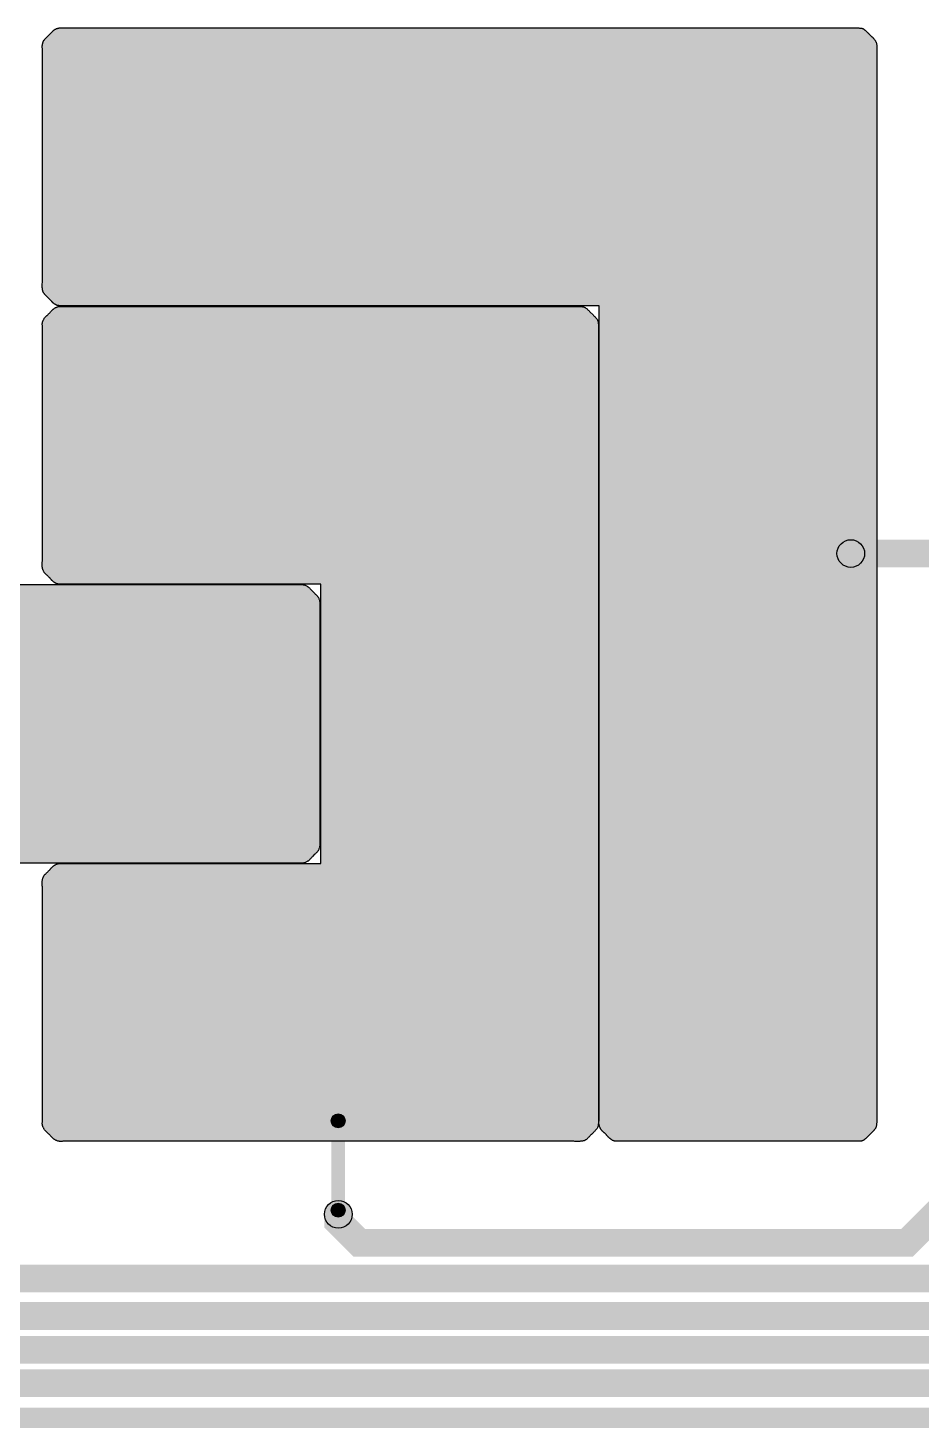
# Model space of a CAD drawing. Extents: x -57500 to 57500, y -57500 to 57500.
# Drawn here: x 10942 to 17394, y 3015 to 13063 of the extents above; entities that cross this region are included whole.
import ezdxf

# ---------------------------------------------------------------- set-up
doc = ezdxf.new("R2010")
doc.units = 0
doc.header["$MEASUREMENT"] = 0
doc.layers.get('0').update_dxf_attribs({"color": 160, "true_color": 0x003fff})
doc.layers.add('Metal1', color=160, linetype='Continuous', true_color=0x003fff)

msp = doc.modelspace()

# ---------------------------------------------------------------- hatches: boundary and pattern name
for points in [[(15067.522, 11057.501), (11199.043, 11057.501), (11194.313, 11057.503), (11189.829, 11057.512), (11185.59, 11057.533), (11181.595, 11057.574), (11177.844, 11057.638), (11174.335, 11057.732), (11171.067, 11057.862), (11168.039, 11058.033), (11165.233, 11058.258), (11162.601, 11058.557), (11160.093, 11058.954), (11157.659, 11059.471), (11155.249, 11060.131), (11152.812, 11060.956), (11150.297, 11061.971), (11147.657, 11063.196), (11144.88, 11064.63), (11142.015, 11066.239), (11139.115, 11067.985), (11136.231, 11069.829), (11133.416, 11071.735), (11130.722, 11073.663), (11128.202, 11075.578), (11125.907, 11077.44), (11123.841, 11079.243), (11121.951, 11081.013), (11120.181, 11082.777), (11118.474, 11084.566), (11116.774, 11086.406), (11115.025, 11088.328), (11113.17, 11090.359), (11111.155, 11092.528), (11108.973, 11094.828), (11106.667, 11097.22), (11104.284, 11099.662), (11101.871, 11102.114), (11099.472, 11104.534), (11097.136, 11106.88), (11094.906, 11109.112), (11080.038, 11123.98), (11077.937, 11126.082), (11075.692, 11128.334), (11073.352, 11130.702), (11070.966, 11133.147), (11068.585, 11135.631), (11066.258, 11138.118), (11064.034, 11140.569), (11061.964, 11142.946), (11060.095, 11145.218), (11058.431, 11147.398), (11056.952, 11149.535), (11055.637, 11151.679), (11054.464, 11153.877), (11053.413, 11156.179), (11052.461, 11158.633), (11051.589, 11161.288), (11050.775, 11164.185), (11050.017, 11167.299), (11049.322, 11170.568), (11048.697, 11173.927), (11048.148, 11177.314), (11047.682, 11180.666), (11047.305, 11183.918), (11047.024, 11187.007), (11046.845, 11189.898), (11046.757, 11192.767), (11046.744, 11195.894), (11046.79, 11199.557), (11046.878, 11204.037), (11046.992, 11209.611), (11047.115, 11216.56), (11047.232, 11225.163), (11047.326, 11235.693), (11047.398, 11248.385), (11047.45, 11263.456), (11047.484, 11281.125), (11047.506, 11301.612), (11047.517, 11325.134), (11047.521, 11351.91), (11047.522, 11382.158), (11047.522, 12828.516), (11047.521, 12844.135), (11047.517, 12858.129), (11047.505, 12870.592), (11047.483, 12881.618), (11047.448, 12891.3), (11047.396, 12899.734), (11047.324, 12907.013), (11047.228, 12913.231), (11047.113, 12918.499), (11047.001, 12922.965), (11046.914, 12926.781), (11046.877, 12930.101), (11046.912, 12933.077), (11047.044, 12935.862), (11047.295, 12938.609), (11047.689, 12941.469), (11048.237, 12944.525), (11048.926, 12947.728), (11049.738, 12951.012), (11050.658, 12954.314), (11051.67, 12957.569), (11052.758, 12960.712), (11053.905, 12963.68), (11055.095, 12966.408), (11056.326, 12968.876), (11057.614, 12971.133), (11058.979, 12973.234), (11060.438, 12975.235), (11062.012, 12977.19), (11063.72, 12979.155), (11065.58, 12981.185), (11067.61, 12983.334), (11069.804, 12985.618), (11072.119, 12988), (11074.51, 12990.437), (11076.931, 12992.888), (11079.338, 12995.312), (11081.686, 12997.667), (11083.929, 12999.912), (11086.023, 13002.007), (11100.897, 13016.881), (11103.132, 13019.118), (11105.474, 13021.468), (11107.877, 13023.888), (11110.296, 13026.338), (11112.685, 13028.775), (11114.999, 13031.157), (11117.192, 13033.444), (11119.223, 13035.596), (11121.102, 13037.605), (11122.887, 13039.495), (11124.637, 13041.287), (11126.413, 13043.006), (11128.271, 13044.674), (11130.273, 13046.314), (11132.477, 13047.949), (11134.937, 13049.6), (11137.643, 13051.258), (11140.535, 13052.894), (11143.554, 13054.476), (11146.641, 13055.974), (11149.734, 13057.357), (11152.774, 13058.595), (11155.702, 13059.656), (11158.464, 13060.513), (11161.071, 13061.172), (11163.577, 13061.658), (11166.038, 13062), (11168.506, 13062.224), (11171.036, 13062.355), (11173.683, 13062.423), (11176.501, 13062.452), (11179.54, 13062.468), (11182.819, 13062.48), (11186.338, 13062.488), (11190.1, 13062.494), (11194.105, 13062.498), (11198.354, 13062.5), (11202.848, 13062.501), (16813.354, 13062.501), (16825.83, 13062.502), (16836.995, 13062.507), (16846.975, 13062.518), (16855.894, 13062.538), (16863.876, 13062.569), (16871.046, 13062.614), (16877.529, 13062.675), (16883.449, 13062.756), (16888.917, 13062.852), (16894.025, 13062.956), (16898.869, 13063.057), (16903.541, 13063.147), (16908.136, 13063.217), (16912.746, 13063.257), (16917.465, 13063.257), (16922.383, 13063.21), (16927.497, 13063.109), (16932.716, 13062.952), (16937.946, 13062.738), (16943.094, 13062.463), (16948.067, 13062.125), (16952.769, 13061.723), (16957.109, 13061.254), (16960.997, 13060.715), (16964.436, 13060.095), (16967.501, 13059.372), (16970.271, 13058.527), (16972.822, 13057.54), (16975.232, 13056.389), (16977.58, 13055.054), (16979.943, 13053.516), (16982.392, 13051.757), (16984.936, 13049.798), (16987.534, 13047.686), (16990.146, 13045.47), (16992.731, 13043.197), (16995.251, 13040.917), (16997.663, 13038.677), (16999.929, 13036.525), (17002.012, 13034.504), (17003.93, 13032.606), (17005.731, 13030.79), (17007.461, 13029.017), (17009.171, 13027.247), (17010.907, 13025.439), (17012.719, 13023.554), (17014.653, 13021.55), (17016.751, 13019.395), (17019, 13017.108), (17021.356, 13014.732), (17023.776, 13012.314), (17026.218, 13009.898), (17028.639, 13007.531), (17030.995, 13005.257), (17033.245, 13003.121), (17035.352, 13001.159), (17037.33, 12999.346), (17039.212, 12997.627), (17041.034, 12995.948), (17042.828, 12994.256), (17044.63, 12992.499), (17046.473, 12990.62), (17048.392, 12988.569), (17050.413, 12986.299), (17052.516, 12983.823), (17054.666, 12981.172), (17056.828, 12978.377), (17058.965, 12975.468), (17061.041, 12972.477), (17063.022, 12969.435), (17064.871, 12966.372), (17066.556, 12963.303), (17068.06, 12960.159), (17069.368, 12956.848), (17070.468, 12953.275), (17071.347, 12949.348), (17071.991, 12944.974), (17072.387, 12940.059), (17072.522, 12934.511), (17072.522, 5371.988), (17072.523, 5355.618), (17072.525, 5340.275), (17072.531, 5325.927), (17072.542, 5312.541), (17072.56, 5300.083), (17072.585, 5288.519), (17072.62, 5277.816), (17072.666, 5267.942), (17072.723, 5258.863), (17072.795, 5250.544), (17072.882, 5242.952), (17072.981, 5236.023), (17073.088, 5229.675), (17073.197, 5223.823), (17073.302, 5218.385), (17073.399, 5213.277), (17073.483, 5208.415), (17073.548, 5203.718), (17073.588, 5199.1), (17073.599, 5194.479), (17073.576, 5189.771), (17073.513, 5184.91), (17073.406, 5179.915), (17073.25, 5174.841), (17073.041, 5169.737), (17072.776, 5164.657), (17072.45, 5159.653), (17072.058, 5154.776), (17071.596, 5150.078), (17071.061, 5145.612), (17070.447, 5141.429), (17069.751, 5137.582), (17068.969, 5134.098), (17068.094, 5130.941), (17067.122, 5128.068), (17066.047, 5125.434), (17064.864, 5122.995), (17063.569, 5120.707), (17062.155, 5118.525), (17060.617, 5116.406), (17058.95, 5114.305), (17057.15, 5112.178), (17055.21, 5109.981), (17053.139, 5107.7), (17050.962, 5105.353), (17048.704, 5102.961), (17046.389, 5100.545), (17044.042, 5098.125), (17041.69, 5095.721), (17039.356, 5093.356), (17037.066, 5091.048), (17034.845, 5088.82), (17032.717, 5086.691), (17012.749, 5066.723), (17010.657, 5064.632), (17008.458, 5062.439), (17006.173, 5060.17), (17003.822, 5057.85), (17001.424, 5055.505), (16999.001, 5053.161), (16996.572, 5050.842), (16994.158, 5048.575), (16991.779, 5046.385), (16989.456, 5044.297), (16987.208, 5042.337), (16985.041, 5040.521), (16982.931, 5038.847), (16980.853, 5037.31), (16978.779, 5035.906), (16976.682, 5034.631), (16974.536, 5033.481), (16972.315, 5032.451), (16969.99, 5031.536), (16967.537, 5030.733), (16964.928, 5030.037), (16962.137, 5029.443), (16959.17, 5028.946), (16956.06, 5028.536), (16952.841, 5028.205), (16949.55, 5027.944), (16946.221, 5027.745), (16942.889, 5027.598), (16939.588, 5027.496), (16936.354, 5027.429), (16933.221, 5027.389), (16930.225, 5027.367), (16927.393, 5027.354), (16924.701, 5027.349), (16922.099, 5027.35), (16919.536, 5027.355), (16916.963, 5027.365), (16914.329, 5027.378), (16911.585, 5027.392), (16908.681, 5027.409), (16905.566, 5027.425), (16902.191, 5027.441), (16898.506, 5027.455), (16894.467, 5027.467), (16890.052, 5027.476), (16885.245, 5027.484), (16880.03, 5027.49), (16874.39, 5027.494), (16868.308, 5027.497), (16861.767, 5027.499), (16854.75, 5027.5), (16847.242, 5027.501), (15230.48, 5027.501), (15225.407, 5027.502), (15220.735, 5027.502), (15216.429, 5027.503), (15212.455, 5027.504), (15208.779, 5027.505), (15205.366, 5027.506), (15202.182, 5027.508), (15199.192, 5027.511), (15196.365, 5027.519), (15193.674, 5027.549), (15191.093, 5027.621), (15188.597, 5027.75), (15186.158, 5027.957), (15183.753, 5028.258), (15181.353, 5028.672), (15178.935, 5029.217), (15176.471, 5029.911), (15173.936, 5030.773), (15171.305, 5031.818), (15168.579, 5033.046), (15165.784, 5034.435), (15162.947, 5035.961), (15160.098, 5037.603), (15157.264, 5039.337), (15154.472, 5041.141), (15151.751, 5042.992), (15149.128, 5044.867), (15146.631, 5046.744), (15144.289, 5048.6), (15142.125, 5050.415), (15140.126, 5052.191), (15138.261, 5053.944), (15136.501, 5055.687), (15134.814, 5057.436), (15133.17, 5059.205), (15131.537, 5061.009), (15129.885, 5062.863), (15128.184, 5064.78), (15126.402, 5066.775), (15124.508, 5068.864), (15122.482, 5071.054), (15120.338, 5073.328), (15118.1, 5075.663), (15115.79, 5078.036), (15113.431, 5080.425), (15111.046, 5082.805), (15108.659, 5085.155), (15106.291, 5087.452), (15103.967, 5089.672), (15101.709, 5091.793), (15099.54, 5093.792), (15097.471, 5095.666), (15095.496, 5097.445), (15093.606, 5099.162), (15091.79, 5100.85), (15090.04, 5102.542), (15088.347, 5104.272), (15086.701, 5106.073), (15085.094, 5107.978), (15083.516, 5110.02), (15081.958, 5112.232), (15080.412, 5114.646), (15078.881, 5117.258), (15077.38, 5120.034), (15075.923, 5122.941), (15074.525, 5125.945), (15073.201, 5129.011), (15071.964, 5132.106), (15070.83, 5135.196), (15069.813, 5138.247), (15068.927, 5141.224), (15068.188, 5144.094), (15067.606, 5146.829), (15067.172, 5149.443), (15066.87, 5151.964), (15066.682, 5154.423), (15066.591, 5156.85), (15066.579, 5159.273), (15066.629, 5161.722), (15066.724, 5164.228), (15066.847, 5166.82), (15066.981, 5169.527), (15067.107, 5172.38), (15067.214, 5175.401), (15067.3, 5178.595), (15067.369, 5181.962), (15067.422, 5185.502), (15067.461, 5189.217), (15067.488, 5193.107), (15067.506, 5197.173), (15067.516, 5201.416), (15067.521, 5205.835), (15067.522, 5210.432)], [(15062.484, 10924.507), (15062.484, 5155.487), (15062.26, 5148.7), (15061.611, 5142.691), (15060.572, 5137.358), (15059.177, 5132.6), (15057.458, 5128.313), (15055.452, 5124.398), (15053.192, 5120.753), (15050.711, 5117.275), (15048.045, 5113.863), (15045.23, 5110.468), (15042.309, 5107.105), (15039.322, 5103.798), (15036.312, 5100.568), (15033.32, 5097.44), (15030.389, 5094.434), (15027.56, 5091.575), (15024.875, 5088.883), (15022.37, 5086.378), (15020.028, 5084.037), (15017.804, 5081.812), (15015.651, 5079.66), (15013.525, 5077.534), (15011.38, 5075.388), (15009.169, 5073.178), (15004.371, 5068.38), (15001.711, 5065.722), (14998.9, 5062.92), (14995.976, 5060.024), (14992.981, 5057.081), (14989.955, 5054.138), (14986.938, 5051.246), (14983.971, 5048.451), (14981.094, 5045.801), (14978.345, 5043.345), (14975.72, 5041.103), (14973.166, 5039.067), (14970.63, 5037.228), (14968.058, 5035.577), (14965.395, 5034.106), (14962.587, 5032.805), (14959.581, 5031.666), (14956.323, 5030.68), (14952.771, 5029.837), (14948.962, 5029.128), (14944.966, 5028.541), (14940.851, 5028.064), (14936.686, 5027.688), (14932.54, 5027.4), (14928.48, 5027.19), (14924.577, 5027.046), (14920.899, 5026.958), (14917.445, 5026.916), (14914.074, 5026.911), (14910.624, 5026.938), (14906.933, 5026.988), (14902.841, 5027.055), (14898.185, 5027.132), (14892.805, 5027.211), (14886.539, 5027.285), (14879.227, 5027.348), (14870.746, 5027.397), (14860.998, 5027.434), (14849.885, 5027.461), (14837.311, 5027.478), (14823.18, 5027.489), (14807.393, 5027.495), (14789.856, 5027.497), (11224.556, 5027.497), (11218.94, 5027.494), (11213.6, 5027.484), (11208.533, 5027.466), (11203.738, 5027.435), (11199.214, 5027.389), (11194.959, 5027.324), (11190.972, 5027.237), (11187.25, 5027.126), (11183.774, 5026.999), (11180.492, 5026.891), (11177.349, 5026.835), (11174.289, 5026.868), (11171.258, 5027.024), (11168.2, 5027.338), (11165.06, 5027.846), (11161.783, 5028.582), (11158.319, 5029.579), (11154.686, 5030.829), (11150.945, 5032.299), (11147.159, 5033.955), (11143.39, 5035.762), (11139.702, 5037.687), (11136.156, 5039.695), (11132.816, 5041.754), (11129.745, 5043.828), (11126.982, 5045.893), (11124.484, 5047.962), (11122.186, 5050.055), (11120.026, 5052.194), (11117.94, 5054.399), (11115.863, 5056.692), (11113.733, 5059.092), (11111.485, 5061.622), (11109.057, 5064.301), (11106.431, 5067.123), (11103.647, 5070.046), (11100.749, 5073.025), (11097.782, 5076.016), (11094.79, 5078.974), (11091.817, 5081.855), (11088.909, 5084.614), (11086.109, 5087.207), (11083.458, 5089.597), (11080.951, 5091.814), (11078.567, 5093.919), (11076.281, 5095.976), (11074.069, 5098.047), (11071.908, 5100.193), (11069.775, 5102.479), (11067.645, 5104.967), (11065.495, 5107.718), (11063.317, 5110.766), (11061.141, 5114.065), (11059.006, 5117.556), (11056.949, 5121.178), (11055.011, 5124.872), (11053.227, 5128.578), (11051.638, 5132.236), (11050.28, 5135.787), (11049.191, 5139.174), (11048.372, 5142.393), (11047.789, 5145.495), (11047.406, 5148.533), (11047.187, 5151.561), (11047.097, 5154.632), (11047.101, 5157.799), (11047.161, 5161.116), (11047.244, 5164.635), (11047.317, 5168.411), (11047.374, 5172.508), (11047.416, 5176.992), (11047.445, 5181.929), (11047.465, 5187.386), (11047.476, 5193.429), (11047.482, 5200.123), (11047.484, 5207.536), (11047.484, 6815.544), (11047.481, 6825.575), (11047.472, 6834.82), (11047.451, 6843.31), (11047.414, 6851.079), (11047.355, 6858.16), (11047.271, 6864.585), (11047.156, 6870.389), (11047.006, 6875.603), (11046.818, 6880.267), (11046.613, 6884.458), (11046.418, 6888.268), (11046.262, 6891.79), (11046.172, 6895.119), (11046.177, 6898.345), (11046.304, 6901.564), (11046.582, 6904.866), (11047.038, 6908.346), (11047.689, 6912.051), (11048.522, 6915.926), (11049.521, 6919.901), (11050.669, 6923.908), (11051.951, 6927.877), (11053.35, 6931.74), (11054.851, 6935.426), (11056.436, 6938.868), (11058.09, 6942), (11059.814, 6944.825), (11061.619, 6947.404), (11063.519, 6949.802), (11065.526, 6952.08), (11067.653, 6954.303), (11069.913, 6956.532), (11072.318, 6958.832), (11074.881, 6961.264), (11077.607, 6963.879), (11080.462, 6966.654), (11083.402, 6969.544), (11086.382, 6972.508), (11089.356, 6975.5), (11092.279, 6978.479), (11095.106, 6981.399), (11097.792, 6984.219), (11100.292, 6986.893), (11102.593, 6989.404), (11104.733, 6991.772), (11106.756, 6994.022), (11108.703, 6996.178), (11110.62, 6998.265), (11112.548, 7000.309), (11114.532, 7002.333), (11116.613, 7004.362), (11118.833, 7006.419), (11121.179, 7008.495), (11123.612, 7010.565), (11126.089, 7012.601), (11128.569, 7014.577), (11131.011, 7016.466), (11133.372, 7018.241), (11135.612, 7019.875), (11137.688, 7021.342), (11139.575, 7022.623), (11141.3, 7023.735), (11142.905, 7024.699), (11144.428, 7025.537), (11145.911, 7026.272), (11147.392, 7026.926), (11148.913, 7027.521), (11150.514, 7028.08), (11152.233, 7028.624), (11154.081, 7029.162), (11156.026, 7029.688), (11158.038, 7030.193), (11160.084, 7030.67), (11162.133, 7031.11), (11164.154, 7031.506), (11166.113, 7031.851), (11167.98, 7032.135), (11169.732, 7032.352), (11171.415, 7032.507), (11173.109, 7032.608), (11174.892, 7032.664), (11176.846, 7032.684), (11179.048, 7032.677), (11181.579, 7032.653), (11184.518, 7032.619), (11187.945, 7032.585), (11191.932, 7032.558), (11196.53, 7032.536), (11201.787, 7032.521), (11207.753, 7032.51), (11214.476, 7032.503), (11222.004, 7032.499), (11230.387, 7032.498), (11239.672, 7032.497), (13057.484, 7032.497), (13057.484, 9047.497), (11230.387, 9047.497), (11222.004, 9047.495), (11214.476, 9047.491), (11207.753, 9047.484), (11201.787, 9047.474), (11196.53, 9047.458), (11191.932, 9047.437), (11187.945, 9047.409), (11184.518, 9047.376), (11181.579, 9047.342), (11179.048, 9047.317), (11176.846, 9047.31), (11174.892, 9047.331), (11173.109, 9047.387), (11171.415, 9047.488), (11169.732, 9047.642), (11167.98, 9047.86), (11166.113, 9048.144), (11164.154, 9048.488), (11162.133, 9048.884), (11160.084, 9049.325), (11158.038, 9049.802), (11156.026, 9050.307), (11154.081, 9050.833), (11152.233, 9051.371), (11150.514, 9051.915), (11148.913, 9052.473), (11147.392, 9053.068), (11145.911, 9053.722), (11144.428, 9054.457), (11142.905, 9055.296), (11141.3, 9056.26), (11139.575, 9057.371), (11137.688, 9058.653), (11135.612, 9060.119), (11133.372, 9061.754), (11131.011, 9063.529), (11128.569, 9065.417), (11126.089, 9067.393), (11123.612, 9069.43), (11121.179, 9071.499), (11118.833, 9073.576), (11116.613, 9075.633), (11114.532, 9077.662), (11112.548, 9079.686), (11110.62, 9081.729), (11108.703, 9083.817), (11106.756, 9085.973), (11104.733, 9088.223), (11102.593, 9090.59), (11100.292, 9093.101), (11097.792, 9095.776), (11095.106, 9098.595), (11092.279, 9101.516), (11089.356, 9104.494), (11086.382, 9107.487), (11083.402, 9110.45), (11080.462, 9113.341), (11077.607, 9116.115), (11074.881, 9118.73), (11072.318, 9121.163), (11069.913, 9123.463), (11067.653, 9125.692), (11065.526, 9127.914), (11063.519, 9130.193), (11061.619, 9132.59), (11059.814, 9135.17), (11058.09, 9137.995), (11056.436, 9141.127), (11054.851, 9144.568), (11053.35, 9148.255), (11051.951, 9152.117), (11050.669, 9156.087), (11049.521, 9160.093), (11048.522, 9164.069), (11047.689, 9167.943), (11047.038, 9171.648), (11046.582, 9175.128), (11046.304, 9178.431), (11046.177, 9181.649), (11046.172, 9184.876), (11046.262, 9188.204), (11046.418, 9191.727), (11046.613, 9195.537), (11046.818, 9199.727), (11047.006, 9204.391), (11047.156, 9209.606), (11047.271, 9215.409), (11047.355, 9221.835), (11047.414, 9228.916), (11047.451, 9236.685), (11047.472, 9245.175), (11047.481, 9254.419), (11047.484, 9264.451), (11047.484, 10872.458), (11047.482, 10879.871), (11047.476, 10886.566), (11047.465, 10892.608), (11047.445, 10898.065), (11047.416, 10903.002), (11047.374, 10907.486), (11047.317, 10911.583), (11047.244, 10915.36), (11047.161, 10918.879), (11047.101, 10922.195), (11047.097, 10925.362), (11047.187, 10928.433), (11047.406, 10931.461), (11047.789, 10934.5), (11048.372, 10937.602), (11049.191, 10940.821), (11050.28, 10944.207), (11051.638, 10947.759), (11053.227, 10951.417), (11055.011, 10955.123), (11056.949, 10958.817), (11059.006, 10962.439), (11061.141, 10965.929), (11063.317, 10969.228), (11065.495, 10972.277), (11067.645, 10975.028), (11069.775, 10977.515), (11071.908, 10979.801), (11074.069, 10981.948), (11076.281, 10984.019), (11078.567, 10986.075), (11080.951, 10988.181), (11083.458, 10990.397), (11086.109, 10992.788), (11088.909, 10995.381), (11091.817, 10998.14), (11094.79, 11001.021), (11097.782, 11003.979), (11100.749, 11006.97), (11103.647, 11009.949), (11106.431, 11012.871), (11109.057, 11015.693), (11111.485, 11018.372), (11113.733, 11020.902), (11115.863, 11023.303), (11117.94, 11025.595), (11120.026, 11027.801), (11122.186, 11029.94), (11124.484, 11032.033), (11126.982, 11034.102), (11129.745, 11036.167), (11132.816, 11038.241), (11136.156, 11040.299), (11139.702, 11042.308), (11143.39, 11044.233), (11147.159, 11046.04), (11150.945, 11047.696), (11154.686, 11049.165), (11158.319, 11050.416), (11161.783, 11051.412), (11165.06, 11052.149), (11168.2, 11052.656), (11171.258, 11052.971), (11174.289, 11053.127), (11177.349, 11053.159), (11180.492, 11053.104), (11183.774, 11052.995), (11187.25, 11052.869), (11190.972, 11052.757), (11194.959, 11052.671), (11199.214, 11052.606), (11203.738, 11052.56), (11208.533, 11052.529), (11213.6, 11052.51), (11218.94, 11052.501), (11224.556, 11052.498), (11230.449, 11052.497), (14770.47, 11052.497), (14789.856, 11052.498), (14807.393, 11052.5), (14823.18, 11052.505), (14837.311, 11052.516), (14849.885, 11052.534), (14860.998, 11052.561), (14870.746, 11052.597), (14879.227, 11052.646), (14886.539, 11052.709), (14892.805, 11052.783), (14898.185, 11052.862), (14902.841, 11052.939), (14906.933, 11053.006), (14910.624, 11053.057), (14914.074, 11053.083), (14917.445, 11053.079), (14920.899, 11053.036), (14924.577, 11052.948), (14928.48, 11052.805), (14932.54, 11052.595), (14936.686, 11052.307), (14940.851, 11051.93), (14944.966, 11051.454), (14948.962, 11050.866), (14952.771, 11050.157), (14956.323, 11049.315), (14959.581, 11048.328), (14962.587, 11047.189), (14965.395, 11045.889), (14968.058, 11044.418), (14970.63, 11042.767), (14973.166, 11040.928), (14975.72, 11038.892), (14978.345, 11036.649), (14981.094, 11034.193), (14983.971, 11031.544), (14986.938, 11028.749), (14989.955, 11025.856), (14992.981, 11022.914), (14995.976, 11019.971), (14998.9, 11017.074), (15001.711, 11014.273), (15004.371, 11011.615), (15024.875, 10991.111), (15027.56, 10988.42), (15030.389, 10985.56), (15033.32, 10982.555), (15036.312, 10979.426), (15039.322, 10976.197), (15042.309, 10972.889), (15045.23, 10969.527), (15048.045, 10966.131), (15050.711, 10962.72), (15053.192, 10959.242), (15055.452, 10955.596), (15057.458, 10951.681), (15059.177, 10947.395), (15060.572, 10942.636), (15061.611, 10937.303), (15062.26, 10931.294)], [(9101.516, 7072.451), (9106.705, 7067.223), (9111.121, 7062.764), (9115.006, 7058.944), (9118.603, 7055.634), (9122.155, 7052.705), (9125.901, 7050.026), (9129.968, 7047.521), (9134.251, 7045.221), (9138.617, 7043.164), (9142.936, 7041.394), (9147.076, 7039.949), (9150.913, 7038.871), (9154.491, 7038.144), (9158.027, 7037.703), (9161.744, 7037.478), (9165.868, 7037.402), (9170.621, 7037.406), (9176.22, 7037.425), (9182.791, 7037.438), (9190.42, 7037.445), (9199.189, 7037.449), (9209.181, 7037.451), (12898.521, 7037.451), (12904.515, 7037.453), (12910.05, 7037.459), (12915.131, 7037.469), (12919.758, 7037.487), (12923.935, 7037.513), (12927.704, 7037.568), (12931.193, 7037.716), (12934.545, 7038.023), (12937.899, 7038.559), (12941.395, 7039.39), (12945.17, 7040.583), (12949.229, 7042.138), (12953.423, 7043.981), (12957.599, 7046.033), (12961.602, 7048.216), (12965.275, 7050.452), (12968.483, 7052.669), (12971.267, 7054.879), (12973.779, 7057.14), (12976.171, 7059.513), (12978.596, 7062.057), (12981.206, 7064.83), (12984.117, 7067.871), (12987.264, 7071.104), (12990.53, 7074.421), (12993.797, 7077.713), (12996.949, 7080.874), (12999.869, 7083.795), (13002.504, 7086.429), (13015.065, 7098.99), (13018.145, 7102.073), (13021.388, 7105.325), (13024.68, 7108.639), (13027.907, 7111.904), (13030.953, 7115.011), (13033.714, 7117.864), (13036.179, 7120.516), (13038.399, 7123.11), (13040.424, 7125.792), (13042.306, 7128.709), (13044.094, 7132.007), (13045.826, 7135.788), (13047.473, 7139.953), (13048.985, 7144.335), (13050.311, 7148.769), (13051.402, 7153.089), (13052.207, 7157.13), (13052.706, 7160.962), (13052.954, 7165.218), (13053.013, 7170.611), (13052.948, 7177.858), (13052.824, 7187.673), (13052.703, 7200.768), (13052.619, 7217.795), (13052.565, 7239.322), (13052.536, 7265.915), (13052.524, 7298.14), (13052.521, 7336.563), (13052.521, 8868.688), (13052.522, 8877.486), (13052.527, 8885.04), (13052.544, 8891.514), (13052.577, 8897.07), (13052.633, 8901.871), (13052.717, 8906.081), (13052.816, 8909.859), (13052.872, 8913.356), (13052.818, 8916.719), (13052.587, 8920.1), (13052.112, 8923.645), (13051.328, 8927.501), (13050.22, 8931.686), (13048.841, 8936.048), (13047.249, 8940.421), (13045.501, 8944.642), (13043.656, 8948.546), (13041.767, 8951.982), (13039.824, 8954.976), (13037.777, 8957.673), (13035.574, 8960.223), (13033.163, 8962.774), (13030.491, 8965.474), (13027.526, 8968.444), (13024.343, 8971.631), (13021.052, 8974.923), (13017.768, 8978.209), (12996.478, 8999.499), (12993.412, 9002.568), (12990.177, 9005.815), (12986.891, 9009.13), (12983.667, 9012.404), (12980.622, 9015.529), (12977.862, 9018.402), (12975.342, 9021.012), (12972.914, 9023.415), (12970.425, 9025.665), (12967.723, 9027.821), (12964.655, 9029.938), (12961.103, 9032.059), (12957.152, 9034.143), (12952.961, 9036.118), (12948.689, 9037.912), (12944.493, 9039.453), (12940.534, 9040.67), (12936.882, 9041.522), (12933.356, 9042.063), (12929.734, 9042.36), (12925.789, 9042.484), (12921.3, 9042.503), (12916.041, 9042.484), (12909.846, 9042.469), (12902.625, 9042.459), (12894.296, 9042.454), (12884.775, 9042.452), (12873.979, 9042.451), (9193.899, 9042.451), (9187.731, 9042.45), (9182.023, 9042.446), (9176.772, 9042.438), (9171.975, 9042.423), (9167.628, 9042.4), (9163.718, 9042.362), (9160.139, 9042.257), (9156.752, 9042.018), (9153.416, 9041.576), (9149.99, 9040.865), (9146.333, 9039.815), (9142.366, 9038.388), (9138.205, 9036.645), (9134.004, 9034.662), (9129.918, 9032.519), (9126.102, 9030.294), (9122.71, 9028.065), (9119.784, 9025.859), (9117.187, 9023.624), (9114.768, 9021.3), (9112.373, 9018.828), (9109.85, 9016.148), (9107.055, 9013.205), (9103.984, 9010.032), (9100.749, 9006.734), (9097.469, 9003.42), (9094.259, 9000.197), (9091.238, 8997.173), (9086.001, 8991.936), (9083.621, 8989.557), (9081.249, 8987.184), (9076.071, 8982.006), (9073.083, 8979.017), (9069.888, 8975.816), (9066.601, 8972.512), (9063.336, 8969.216), (9060.208, 8966.036), (9057.331, 8963.082), (9054.76, 8960.371), (9052.453, 8957.772), (9050.361, 8955.14), (9048.431, 8952.329), (9046.614, 8949.192), (9044.861, 8945.593), (9043.176, 8941.553), (9041.607, 8937.234), (9040.205, 8932.8), (9039.02, 8928.418), (9038.101, 8924.252), (9037.49, 8920.395), (9037.156, 8916.383), (9037.033, 8911.502), (9037.058, 8905.038), (9037.168, 8896.275), (9037.297, 8884.498), (9037.395, 8869.021), (9037.459, 8849.256), (9037.497, 8824.639), (9037.515, 8794.602), (9037.52, 8758.581), (9037.521, 8716.015), (9037.521, 7205.577), (9037.517, 7197.573), (9037.506, 7190.711), (9037.479, 7184.829), (9037.432, 7179.762), (9037.36, 7175.349), (9037.261, 7171.426), (9037.181, 7167.841), (9037.186, 7164.444), (9037.342, 7161.088), (9037.718, 7157.622), (9038.378, 7153.898), (9039.369, 7149.822), (9040.653, 7145.508), (9042.172, 7141.12), (9043.867, 7136.823), (9045.682, 7132.78), (9047.559, 7129.155), (9049.476, 7126.011), (9051.478, 7123.22), (9053.616, 7120.632), (9055.943, 7118.099), (9058.51, 7115.473), (9061.367, 7112.608), (9064.497, 7109.474), (9067.819, 7106.15), (9071.249, 7102.719), (9074.703, 7099.264)]]:
    msp.add_hatch(color=5).paths.add_polyline_path(points, flags=0)
h = msp.add_hatch(color=5)
edge = h.paths.add_edge_path(flags=0)
edge.add_arc((16885.55, 9269.4), 100, 0, 360)
h = msp.add_hatch(color=5)
edge = h.paths.add_edge_path(flags=0)
edge.add_arc((13184, 5175.55), 50, 0, 360)
h = msp.add_hatch(color=5)
edge = h.paths.add_edge_path(flags=0)
edge.add_arc((13184.35, 4500.45), 100, 0, 360)
h = msp.add_hatch(color=5)
edge = h.paths.add_edge_path(flags=0)
edge.add_arc((13184, 4530.4), 50, 0, 360)

# ---------------------------------------------------------------- linework, layer by layer
at = {"layer": 'Metal1'}
for points in [[(15067.522, 11057.501), (11199.043, 11057.501), (11194.313, 11057.503), (11189.829, 11057.512), (11185.59, 11057.533), (11181.595, 11057.574), (11177.844, 11057.638), (11174.335, 11057.732), (11171.067, 11057.862), (11168.039, 11058.033), (11165.233, 11058.258), (11162.601, 11058.557), (11160.093, 11058.954), (11157.659, 11059.471), (11155.249, 11060.131), (11152.812, 11060.956), (11150.297, 11061.971), (11147.657, 11063.196), (11144.88, 11064.63), (11142.015, 11066.239), (11139.115, 11067.985), (11136.231, 11069.829), (11133.416, 11071.735), (11130.722, 11073.663), (11128.202, 11075.578), (11125.907, 11077.44), (11123.841, 11079.243), (11121.951, 11081.013), (11120.181, 11082.777), (11118.474, 11084.566), (11116.774, 11086.406), (11115.025, 11088.328), (11113.17, 11090.359), (11111.155, 11092.528), (11108.973, 11094.828), (11106.667, 11097.22), (11104.284, 11099.662), (11101.871, 11102.114), (11099.472, 11104.534), (11097.136, 11106.88), (11094.906, 11109.112), (11080.038, 11123.98), (11077.937, 11126.082), (11075.692, 11128.334), (11073.352, 11130.702), (11070.966, 11133.147), (11068.585, 11135.631), (11066.258, 11138.118), (11064.034, 11140.569), (11061.964, 11142.946), (11060.095, 11145.218), (11058.431, 11147.398), (11056.952, 11149.535), (11055.637, 11151.679), (11054.464, 11153.877), (11053.413, 11156.179), (11052.461, 11158.633), (11051.589, 11161.288), (11050.775, 11164.185), (11050.017, 11167.299), (11049.322, 11170.568), (11048.697, 11173.927), (11048.148, 11177.314), (11047.682, 11180.666), (11047.305, 11183.918), (11047.024, 11187.007), (11046.845, 11189.898), (11046.757, 11192.767), (11046.744, 11195.894), (11046.79, 11199.557), (11046.878, 11204.037), (11046.992, 11209.611), (11047.115, 11216.56), (11047.232, 11225.163), (11047.326, 11235.693), (11047.398, 11248.385), (11047.45, 11263.456), (11047.484, 11281.125), (11047.506, 11301.612), (11047.517, 11325.134), (11047.521, 11351.91), (11047.522, 11382.158), (11047.522, 12828.516), (11047.521, 12844.135), (11047.517, 12858.129), (11047.505, 12870.592), (11047.483, 12881.618), (11047.448, 12891.3), (11047.396, 12899.734), (11047.324, 12907.013), (11047.228, 12913.231), (11047.113, 12918.499), (11047.001, 12922.965), (11046.914, 12926.781), (11046.877, 12930.101), (11046.912, 12933.077), (11047.044, 12935.862), (11047.295, 12938.609), (11047.689, 12941.469), (11048.237, 12944.525), (11048.926, 12947.728), (11049.738, 12951.012), (11050.658, 12954.314), (11051.67, 12957.569), (11052.758, 12960.712), (11053.905, 12963.68), (11055.095, 12966.408), (11056.326, 12968.876), (11057.614, 12971.133), (11058.979, 12973.234), (11060.438, 12975.235), (11062.012, 12977.19), (11063.72, 12979.155), (11065.58, 12981.185), (11067.61, 12983.334), (11069.804, 12985.618), (11072.119, 12988), (11074.51, 12990.437), (11076.931, 12992.888), (11079.338, 12995.312), (11081.686, 12997.667), (11083.929, 12999.912), (11086.023, 13002.007), (11100.897, 13016.881), (11103.132, 13019.118), (11105.474, 13021.468), (11107.877, 13023.888), (11110.296, 13026.338), (11112.685, 13028.775), (11114.999, 13031.157), (11117.192, 13033.444), (11119.223, 13035.596), (11121.102, 13037.605), (11122.887, 13039.495), (11124.637, 13041.287), (11126.413, 13043.006), (11128.271, 13044.674), (11130.273, 13046.314), (11132.477, 13047.949), (11134.937, 13049.6), (11137.643, 13051.258), (11140.535, 13052.894), (11143.554, 13054.476), (11146.641, 13055.974), (11149.734, 13057.357), (11152.774, 13058.595), (11155.702, 13059.656), (11158.464, 13060.513), (11161.071, 13061.172), (11163.577, 13061.658), (11166.038, 13062), (11168.506, 13062.224), (11171.036, 13062.355), (11173.683, 13062.423), (11176.501, 13062.452), (11179.54, 13062.468), (11182.819, 13062.48), (11186.338, 13062.488), (11190.1, 13062.494), (11194.105, 13062.498), (11198.354, 13062.5), (11202.848, 13062.501), (16813.354, 13062.501), (16825.83, 13062.502), (16836.995, 13062.507), (16846.975, 13062.518), (16855.894, 13062.538), (16863.876, 13062.569), (16871.046, 13062.614), (16877.529, 13062.675), (16883.449, 13062.756), (16888.917, 13062.852), (16894.025, 13062.956), (16898.869, 13063.057), (16903.541, 13063.147), (16908.136, 13063.217), (16912.746, 13063.257), (16917.465, 13063.257), (16922.383, 13063.21), (16927.497, 13063.109), (16932.716, 13062.952), (16937.946, 13062.738), (16943.094, 13062.463), (16948.067, 13062.125), (16952.769, 13061.723), (16957.109, 13061.254), (16960.997, 13060.715), (16964.436, 13060.095), (16967.501, 13059.372), (16970.271, 13058.527), (16972.822, 13057.54), (16975.232, 13056.389), (16977.58, 13055.054), (16979.943, 13053.516), (16982.392, 13051.757), (16984.936, 13049.798), (16987.534, 13047.686), (16990.146, 13045.47), (16992.731, 13043.197), (16995.251, 13040.917), (16997.663, 13038.677), (16999.929, 13036.525), (17002.012, 13034.504), (17003.93, 13032.606), (17005.731, 13030.79), (17007.461, 13029.017), (17009.171, 13027.247), (17010.907, 13025.439), (17012.719, 13023.554), (17014.653, 13021.55), (17016.751, 13019.395), (17019, 13017.108), (17021.356, 13014.732), (17023.776, 13012.314), (17026.218, 13009.898), (17028.639, 13007.531), (17030.995, 13005.257), (17033.245, 13003.121), (17035.352, 13001.159), (17037.33, 12999.346), (17039.212, 12997.627), (17041.034, 12995.948), (17042.828, 12994.256), (17044.63, 12992.499), (17046.473, 12990.62), (17048.392, 12988.569), (17050.413, 12986.299), (17052.516, 12983.823), (17054.666, 12981.172), (17056.828, 12978.377), (17058.965, 12975.468), (17061.041, 12972.477), (17063.022, 12969.435), (17064.871, 12966.372), (17066.556, 12963.303), (17068.06, 12960.159), (17069.368, 12956.848), (17070.468, 12953.275), (17071.347, 12949.348), (17071.991, 12944.974), (17072.387, 12940.059), (17072.522, 12934.511), (17072.522, 5371.988), (17072.523, 5355.618), (17072.525, 5340.275), (17072.531, 5325.927), (17072.542, 5312.541), (17072.56, 5300.083), (17072.585, 5288.519), (17072.62, 5277.816), (17072.666, 5267.942), (17072.723, 5258.863), (17072.795, 5250.544), (17072.882, 5242.952), (17072.981, 5236.023), (17073.088, 5229.675), (17073.197, 5223.823), (17073.302, 5218.385), (17073.399, 5213.277), (17073.483, 5208.415), (17073.548, 5203.718), (17073.588, 5199.1), (17073.599, 5194.479), (17073.576, 5189.771), (17073.513, 5184.91), (17073.406, 5179.915), (17073.25, 5174.841), (17073.041, 5169.737), (17072.776, 5164.657), (17072.45, 5159.653), (17072.058, 5154.776), (17071.596, 5150.078), (17071.061, 5145.612), (17070.447, 5141.429), (17069.751, 5137.582), (17068.969, 5134.098), (17068.094, 5130.941), (17067.122, 5128.068), (17066.047, 5125.434), (17064.864, 5122.995), (17063.569, 5120.707), (17062.155, 5118.525), (17060.617, 5116.406), (17058.95, 5114.305), (17057.15, 5112.178), (17055.21, 5109.981), (17053.139, 5107.7), (17050.962, 5105.353), (17048.704, 5102.961), (17046.389, 5100.545), (17044.042, 5098.125), (17041.69, 5095.721), (17039.356, 5093.356), (17037.066, 5091.048), (17034.845, 5088.82), (17032.717, 5086.691), (17012.749, 5066.723), (17010.657, 5064.632), (17008.458, 5062.439), (17006.173, 5060.17), (17003.822, 5057.85), (17001.424, 5055.505), (16999.001, 5053.161), (16996.572, 5050.842), (16994.158, 5048.575), (16991.779, 5046.385), (16989.456, 5044.297), (16987.208, 5042.337), (16985.041, 5040.521), (16982.931, 5038.847), (16980.853, 5037.31), (16978.779, 5035.906), (16976.682, 5034.631), (16974.536, 5033.481), (16972.315, 5032.451), (16969.99, 5031.536), (16967.537, 5030.733), (16964.928, 5030.037), (16962.137, 5029.443), (16959.17, 5028.946), (16956.06, 5028.536), (16952.841, 5028.205), (16949.55, 5027.944), (16946.221, 5027.745), (16942.889, 5027.598), (16939.588, 5027.496), (16936.354, 5027.429), (16933.221, 5027.389), (16930.225, 5027.367), (16927.393, 5027.354), (16924.701, 5027.349), (16922.099, 5027.35), (16919.536, 5027.355), (16916.963, 5027.365), (16914.329, 5027.378), (16911.585, 5027.392), (16908.681, 5027.409), (16905.566, 5027.425), (16902.191, 5027.441), (16898.506, 5027.455), (16894.467, 5027.467), (16890.052, 5027.476), (16885.245, 5027.484), (16880.03, 5027.49), (16874.39, 5027.494), (16868.308, 5027.497), (16861.767, 5027.499), (16854.75, 5027.5), (16847.242, 5027.501), (15230.48, 5027.501), (15225.407, 5027.502), (15220.735, 5027.502), (15216.429, 5027.503), (15212.455, 5027.504), (15208.779, 5027.505), (15205.366, 5027.506), (15202.182, 5027.508), (15199.192, 5027.511), (15196.365, 5027.519), (15193.674, 5027.549), (15191.093, 5027.621), (15188.597, 5027.75), (15186.158, 5027.957), (15183.753, 5028.258), (15181.353, 5028.672), (15178.935, 5029.217), (15176.471, 5029.911), (15173.936, 5030.773), (15171.305, 5031.818), (15168.579, 5033.046), (15165.784, 5034.435), (15162.947, 5035.961), (15160.098, 5037.603), (15157.264, 5039.337), (15154.472, 5041.141), (15151.751, 5042.992), (15149.128, 5044.867), (15146.631, 5046.744), (15144.289, 5048.6), (15142.125, 5050.415), (15140.126, 5052.191), (15138.261, 5053.944), (15136.501, 5055.687), (15134.814, 5057.436), (15133.17, 5059.205), (15131.537, 5061.009), (15129.885, 5062.863), (15128.184, 5064.78), (15126.402, 5066.775), (15124.508, 5068.864), (15122.482, 5071.054), (15120.338, 5073.328), (15118.1, 5075.663), (15115.79, 5078.036), (15113.431, 5080.425), (15111.046, 5082.805), (15108.659, 5085.155), (15106.291, 5087.452), (15103.967, 5089.672), (15101.709, 5091.793), (15099.54, 5093.792), (15097.471, 5095.666), (15095.496, 5097.445), (15093.606, 5099.162), (15091.79, 5100.85), (15090.04, 5102.542), (15088.347, 5104.272), (15086.701, 5106.073), (15085.094, 5107.978), (15083.516, 5110.02), (15081.958, 5112.232), (15080.412, 5114.646), (15078.881, 5117.258), (15077.38, 5120.034), (15075.923, 5122.941), (15074.525, 5125.945), (15073.201, 5129.011), (15071.964, 5132.106), (15070.83, 5135.196), (15069.813, 5138.247), (15068.927, 5141.224), (15068.188, 5144.094), (15067.606, 5146.829), (15067.172, 5149.443), (15066.87, 5151.964), (15066.682, 5154.423), (15066.591, 5156.85), (15066.579, 5159.273), (15066.629, 5161.722), (15066.724, 5164.228), (15066.847, 5166.82), (15066.981, 5169.527), (15067.107, 5172.38), (15067.214, 5175.401), (15067.3, 5178.595), (15067.369, 5181.962), (15067.422, 5185.502), (15067.461, 5189.217), (15067.488, 5193.107), (15067.506, 5197.173), (15067.516, 5201.416), (15067.521, 5205.835), (15067.522, 5210.432)], [(15062.484, 10924.507), (15062.484, 5155.487), (15062.26, 5148.7), (15061.611, 5142.691), (15060.572, 5137.358), (15059.177, 5132.6), (15057.458, 5128.313), (15055.452, 5124.398), (15053.192, 5120.753), (15050.711, 5117.275), (15048.045, 5113.863), (15045.23, 5110.468), (15042.309, 5107.105), (15039.322, 5103.798), (15036.312, 5100.568), (15033.32, 5097.44), (15030.389, 5094.434), (15027.56, 5091.575), (15024.875, 5088.883), (15022.37, 5086.378), (15020.028, 5084.037), (15017.804, 5081.812), (15015.651, 5079.66), (15013.525, 5077.534), (15011.38, 5075.388), (15009.169, 5073.178), (15004.371, 5068.38), (15001.711, 5065.722), (14998.9, 5062.92), (14995.976, 5060.024), (14992.981, 5057.081), (14989.955, 5054.138), (14986.938, 5051.246), (14983.971, 5048.451), (14981.094, 5045.801), (14978.345, 5043.345), (14975.72, 5041.103), (14973.166, 5039.067), (14970.63, 5037.228), (14968.058, 5035.577), (14965.395, 5034.106), (14962.587, 5032.805), (14959.581, 5031.666), (14956.323, 5030.68), (14952.771, 5029.837), (14948.962, 5029.128), (14944.966, 5028.541), (14940.851, 5028.064), (14936.686, 5027.688), (14932.54, 5027.4), (14928.48, 5027.19), (14924.577, 5027.046), (14920.899, 5026.958), (14917.445, 5026.916), (14914.074, 5026.911), (14910.624, 5026.938), (14906.933, 5026.988), (14902.841, 5027.055), (14898.185, 5027.132), (14892.805, 5027.211), (14886.539, 5027.285), (14879.227, 5027.348), (14870.746, 5027.397), (14860.998, 5027.434), (14849.885, 5027.461), (14837.311, 5027.478), (14823.18, 5027.489), (14807.393, 5027.495), (14789.856, 5027.497), (11224.556, 5027.497), (11218.94, 5027.494), (11213.6, 5027.484), (11208.533, 5027.466), (11203.738, 5027.435), (11199.214, 5027.389), (11194.959, 5027.324), (11190.972, 5027.237), (11187.25, 5027.126), (11183.774, 5026.999), (11180.492, 5026.891), (11177.349, 5026.835), (11174.289, 5026.868), (11171.258, 5027.024), (11168.2, 5027.338), (11165.06, 5027.846), (11161.783, 5028.582), (11158.319, 5029.579), (11154.686, 5030.829), (11150.945, 5032.299), (11147.159, 5033.955), (11143.39, 5035.762), (11139.702, 5037.687), (11136.156, 5039.695), (11132.816, 5041.754), (11129.745, 5043.828), (11126.982, 5045.893), (11124.484, 5047.962), (11122.186, 5050.055), (11120.026, 5052.194), (11117.94, 5054.399), (11115.863, 5056.692), (11113.733, 5059.092), (11111.485, 5061.622), (11109.057, 5064.301), (11106.431, 5067.123), (11103.647, 5070.046), (11100.749, 5073.025), (11097.782, 5076.016), (11094.79, 5078.974), (11091.817, 5081.855), (11088.909, 5084.614), (11086.109, 5087.207), (11083.458, 5089.597), (11080.951, 5091.814), (11078.567, 5093.919), (11076.281, 5095.976), (11074.069, 5098.047), (11071.908, 5100.193), (11069.775, 5102.479), (11067.645, 5104.967), (11065.495, 5107.718), (11063.317, 5110.766), (11061.141, 5114.065), (11059.006, 5117.556), (11056.949, 5121.178), (11055.011, 5124.872), (11053.227, 5128.578), (11051.638, 5132.236), (11050.28, 5135.787), (11049.191, 5139.174), (11048.372, 5142.393), (11047.789, 5145.495), (11047.406, 5148.533), (11047.187, 5151.561), (11047.097, 5154.632), (11047.101, 5157.799), (11047.161, 5161.116), (11047.244, 5164.635), (11047.317, 5168.411), (11047.374, 5172.508), (11047.416, 5176.992), (11047.445, 5181.929), (11047.465, 5187.386), (11047.476, 5193.429), (11047.482, 5200.123), (11047.484, 5207.536), (11047.484, 6815.544), (11047.481, 6825.575), (11047.472, 6834.82), (11047.451, 6843.31), (11047.414, 6851.079), (11047.355, 6858.16), (11047.271, 6864.585), (11047.156, 6870.389), (11047.006, 6875.603), (11046.818, 6880.267), (11046.613, 6884.458), (11046.418, 6888.268), (11046.262, 6891.79), (11046.172, 6895.119), (11046.177, 6898.345), (11046.304, 6901.564), (11046.582, 6904.866), (11047.038, 6908.346), (11047.689, 6912.051), (11048.522, 6915.926), (11049.521, 6919.901), (11050.669, 6923.908), (11051.951, 6927.877), (11053.35, 6931.74), (11054.851, 6935.426), (11056.436, 6938.868), (11058.09, 6942), (11059.814, 6944.825), (11061.619, 6947.404), (11063.519, 6949.802), (11065.526, 6952.08), (11067.653, 6954.303), (11069.913, 6956.532), (11072.318, 6958.832), (11074.881, 6961.264), (11077.607, 6963.879), (11080.462, 6966.654), (11083.402, 6969.544), (11086.382, 6972.508), (11089.356, 6975.5), (11092.279, 6978.479), (11095.106, 6981.399), (11097.792, 6984.219), (11100.292, 6986.893), (11102.593, 6989.404), (11104.733, 6991.772), (11106.756, 6994.022), (11108.703, 6996.178), (11110.62, 6998.265), (11112.548, 7000.309), (11114.532, 7002.333), (11116.613, 7004.362), (11118.833, 7006.419), (11121.179, 7008.495), (11123.612, 7010.565), (11126.089, 7012.601), (11128.569, 7014.577), (11131.011, 7016.466), (11133.372, 7018.241), (11135.612, 7019.875), (11137.688, 7021.342), (11139.575, 7022.623), (11141.3, 7023.735), (11142.905, 7024.699), (11144.428, 7025.537), (11145.911, 7026.272), (11147.392, 7026.926), (11148.913, 7027.521), (11150.514, 7028.08), (11152.233, 7028.624), (11154.081, 7029.162), (11156.026, 7029.688), (11158.038, 7030.193), (11160.084, 7030.67), (11162.133, 7031.11), (11164.154, 7031.506), (11166.113, 7031.851), (11167.98, 7032.135), (11169.732, 7032.352), (11171.415, 7032.507), (11173.109, 7032.608), (11174.892, 7032.664), (11176.846, 7032.684), (11179.048, 7032.677), (11181.579, 7032.653), (11184.518, 7032.619), (11187.945, 7032.585), (11191.932, 7032.558), (11196.53, 7032.536), (11201.787, 7032.521), (11207.753, 7032.51), (11214.476, 7032.503), (11222.004, 7032.499), (11230.387, 7032.498), (11239.672, 7032.497), (13057.484, 7032.497), (13057.484, 9047.497), (11230.387, 9047.497), (11222.004, 9047.495), (11214.476, 9047.491), (11207.753, 9047.484), (11201.787, 9047.474), (11196.53, 9047.458), (11191.932, 9047.437), (11187.945, 9047.409), (11184.518, 9047.376), (11181.579, 9047.342), (11179.048, 9047.317), (11176.846, 9047.31), (11174.892, 9047.331), (11173.109, 9047.387), (11171.415, 9047.488), (11169.732, 9047.642), (11167.98, 9047.86), (11166.113, 9048.144), (11164.154, 9048.488), (11162.133, 9048.884), (11160.084, 9049.325), (11158.038, 9049.802), (11156.026, 9050.307), (11154.081, 9050.833), (11152.233, 9051.371), (11150.514, 9051.915), (11148.913, 9052.473), (11147.392, 9053.068), (11145.911, 9053.722), (11144.428, 9054.457), (11142.905, 9055.296), (11141.3, 9056.26), (11139.575, 9057.371), (11137.688, 9058.653), (11135.612, 9060.119), (11133.372, 9061.754), (11131.011, 9063.529), (11128.569, 9065.417), (11126.089, 9067.393), (11123.612, 9069.43), (11121.179, 9071.499), (11118.833, 9073.576), (11116.613, 9075.633), (11114.532, 9077.662), (11112.548, 9079.686), (11110.62, 9081.729), (11108.703, 9083.817), (11106.756, 9085.973), (11104.733, 9088.223), (11102.593, 9090.59), (11100.292, 9093.101), (11097.792, 9095.776), (11095.106, 9098.595), (11092.279, 9101.516), (11089.356, 9104.494), (11086.382, 9107.487), (11083.402, 9110.45), (11080.462, 9113.341), (11077.607, 9116.115), (11074.881, 9118.73), (11072.318, 9121.163), (11069.913, 9123.463), (11067.653, 9125.692), (11065.526, 9127.914), (11063.519, 9130.193), (11061.619, 9132.59), (11059.814, 9135.17), (11058.09, 9137.995), (11056.436, 9141.127), (11054.851, 9144.568), (11053.35, 9148.255), (11051.951, 9152.117), (11050.669, 9156.087), (11049.521, 9160.093), (11048.522, 9164.069), (11047.689, 9167.943), (11047.038, 9171.648), (11046.582, 9175.128), (11046.304, 9178.431), (11046.177, 9181.649), (11046.172, 9184.876), (11046.262, 9188.204), (11046.418, 9191.727), (11046.613, 9195.537), (11046.818, 9199.727), (11047.006, 9204.391), (11047.156, 9209.606), (11047.271, 9215.409), (11047.355, 9221.835), (11047.414, 9228.916), (11047.451, 9236.685), (11047.472, 9245.175), (11047.481, 9254.419), (11047.484, 9264.451), (11047.484, 10872.458), (11047.482, 10879.871), (11047.476, 10886.566), (11047.465, 10892.608), (11047.445, 10898.065), (11047.416, 10903.002), (11047.374, 10907.486), (11047.317, 10911.583), (11047.244, 10915.36), (11047.161, 10918.879), (11047.101, 10922.195), (11047.097, 10925.362), (11047.187, 10928.433), (11047.406, 10931.461), (11047.789, 10934.5), (11048.372, 10937.602), (11049.191, 10940.821), (11050.28, 10944.207), (11051.638, 10947.759), (11053.227, 10951.417), (11055.011, 10955.123), (11056.949, 10958.817), (11059.006, 10962.439), (11061.141, 10965.929), (11063.317, 10969.228), (11065.495, 10972.277), (11067.645, 10975.028), (11069.775, 10977.515), (11071.908, 10979.801), (11074.069, 10981.948), (11076.281, 10984.019), (11078.567, 10986.075), (11080.951, 10988.181), (11083.458, 10990.397), (11086.109, 10992.788), (11088.909, 10995.381), (11091.817, 10998.14), (11094.79, 11001.021), (11097.782, 11003.979), (11100.749, 11006.97), (11103.647, 11009.949), (11106.431, 11012.871), (11109.057, 11015.693), (11111.485, 11018.372), (11113.733, 11020.902), (11115.863, 11023.303), (11117.94, 11025.595), (11120.026, 11027.801), (11122.186, 11029.94), (11124.484, 11032.033), (11126.982, 11034.102), (11129.745, 11036.167), (11132.816, 11038.241), (11136.156, 11040.299), (11139.702, 11042.308), (11143.39, 11044.233), (11147.159, 11046.04), (11150.945, 11047.696), (11154.686, 11049.165), (11158.319, 11050.416), (11161.783, 11051.412), (11165.06, 11052.149), (11168.2, 11052.656), (11171.258, 11052.971), (11174.289, 11053.127), (11177.349, 11053.159), (11180.492, 11053.104), (11183.774, 11052.995), (11187.25, 11052.869), (11190.972, 11052.757), (11194.959, 11052.671), (11199.214, 11052.606), (11203.738, 11052.56), (11208.533, 11052.529), (11213.6, 11052.51), (11218.94, 11052.501), (11224.556, 11052.498), (11230.449, 11052.497), (14770.47, 11052.497), (14789.856, 11052.498), (14807.393, 11052.5), (14823.18, 11052.505), (14837.311, 11052.516), (14849.885, 11052.534), (14860.998, 11052.561), (14870.746, 11052.597), (14879.227, 11052.646), (14886.539, 11052.709), (14892.805, 11052.783), (14898.185, 11052.862), (14902.841, 11052.939), (14906.933, 11053.006), (14910.624, 11053.057), (14914.074, 11053.083), (14917.445, 11053.079), (14920.899, 11053.036), (14924.577, 11052.948), (14928.48, 11052.805), (14932.54, 11052.595), (14936.686, 11052.307), (14940.851, 11051.93), (14944.966, 11051.454), (14948.962, 11050.866), (14952.771, 11050.157), (14956.323, 11049.315), (14959.581, 11048.328), (14962.587, 11047.189), (14965.395, 11045.889), (14968.058, 11044.418), (14970.63, 11042.767), (14973.166, 11040.928), (14975.72, 11038.892), (14978.345, 11036.649), (14981.094, 11034.193), (14983.971, 11031.544), (14986.938, 11028.749), (14989.955, 11025.856), (14992.981, 11022.914), (14995.976, 11019.971), (14998.9, 11017.074), (15001.711, 11014.273), (15004.371, 11011.615), (15024.875, 10991.111), (15027.56, 10988.42), (15030.389, 10985.56), (15033.32, 10982.555), (15036.312, 10979.426), (15039.322, 10976.197), (15042.309, 10972.889), (15045.23, 10969.527), (15048.045, 10966.131), (15050.711, 10962.72), (15053.192, 10959.242), (15055.452, 10955.596), (15057.458, 10951.681), (15059.177, 10947.395), (15060.572, 10942.636), (15061.611, 10937.303), (15062.26, 10931.294)]]:
    msp.add_lwpolyline(points, close=True, dxfattribs=at)
for points, const_width in [([(24407.2, 6355.05), (20602.65, 6355.05), (17688.3, 9269.4), (16885.55, 9269.4)], 200), ([(27180.65, 1601.35), (27180.65, 1982.85), (26730.25, 2433.25), (23699.3, 2433.25), (22851.5, 3281.05), (8756.6, 3281.05), (5858.1, 6179.55), (4469.9, 6179.55), (4075.65, 6573.8), (4075.65, 6634.1)], 200), ([(29685.1, 1678.85), (29685.1, 2219.25), (29218.8, 2685.55), (23835.2, 2685.55), (22997.95, 3522.8), (9040.85, 3522.8), (6036.4, 6527.25), (6036.4, 6689.5)], 200), ([(24433.05, 3766.6), (10295.8, 3766.6), (8049.15, 6013.25), (8049.15, 6665.2)], 200), ([(27130.15, 3999.7), (27130.15, 4556.1), (26711.55, 4974.7), (18434.8, 4974.7), (17496.9, 4036.8), (10788.55, 4036.8), (10126.25, 4699.1), (10126.25, 6668.3)], 200), ([(24586.5, 1139.75), (22721.3, 3004.95), (8642.05, 3004.95), (5748.85, 5898.15), (4143.25, 5898.15), (3831.8, 6209.6)], 200), ([(29621.25, 4299.15), (29621.25, 4765.45), (29154.95, 5231.75), (18228.8, 5231.75), (17292.05, 4295), (13335.9, 4295), (13184.35, 4446.55), (13184.35, 4500.45)], 200), ([(13184, 5175.55), (13184, 4530.4)], 100)]:
    msp.add_lwpolyline(points, dxfattribs=dict(at, const_width=const_width))
msp.add_lwpolyline([(9209.181, 7037.451), (12898.521, 7037.451), (12904.515, 7037.453), (12910.05, 7037.459), (12915.131, 7037.469), (12919.758, 7037.487), (12923.935, 7037.513), (12927.704, 7037.568), (12931.193, 7037.716), (12934.545, 7038.023), (12937.899, 7038.559), (12941.395, 7039.39), (12945.17, 7040.583), (12949.229, 7042.138), (12953.423, 7043.981), (12957.599, 7046.033), (12961.602, 7048.216), (12965.275, 7050.452), (12968.483, 7052.669), (12971.267, 7054.879), (12973.779, 7057.14), (12976.171, 7059.513), (12978.596, 7062.057), (12981.206, 7064.83), (12984.117, 7067.871), (12987.264, 7071.104), (12990.53, 7074.421), (12993.797, 7077.713), (12996.949, 7080.874), (12999.869, 7083.795), (13002.504, 7086.429), (13015.065, 7098.99), (13018.145, 7102.073), (13021.388, 7105.325), (13024.68, 7108.639), (13027.907, 7111.904), (13030.953, 7115.011), (13033.714, 7117.864), (13036.179, 7120.516), (13038.399, 7123.11), (13040.424, 7125.792), (13042.306, 7128.709), (13044.094, 7132.007), (13045.826, 7135.788), (13047.473, 7139.953), (13048.985, 7144.335), (13050.311, 7148.769), (13051.402, 7153.089), (13052.207, 7157.13), (13052.706, 7160.962), (13052.954, 7165.218), (13053.013, 7170.611), (13052.948, 7177.858), (13052.824, 7187.673), (13052.703, 7200.768), (13052.619, 7217.795), (13052.565, 7239.322), (13052.536, 7265.915), (13052.524, 7298.14), (13052.521, 7336.563), (13052.521, 8868.688), (13052.522, 8877.486), (13052.527, 8885.04), (13052.544, 8891.514), (13052.577, 8897.07), (13052.633, 8901.871), (13052.717, 8906.081), (13052.816, 8909.859), (13052.872, 8913.356), (13052.818, 8916.719), (13052.587, 8920.1), (13052.112, 8923.645), (13051.328, 8927.501), (13050.22, 8931.686), (13048.841, 8936.048), (13047.249, 8940.421), (13045.501, 8944.642), (13043.656, 8948.546), (13041.767, 8951.982), (13039.824, 8954.976), (13037.777, 8957.673), (13035.574, 8960.223), (13033.163, 8962.774), (13030.491, 8965.474), (13027.526, 8968.444), (13024.343, 8971.631), (13021.052, 8974.923), (13017.768, 8978.209), (12996.478, 8999.499), (12993.412, 9002.568), (12990.177, 9005.815), (12986.891, 9009.13), (12983.667, 9012.404), (12980.622, 9015.529), (12977.862, 9018.402), (12975.342, 9021.012), (12972.914, 9023.415), (12970.425, 9025.665), (12967.723, 9027.821), (12964.655, 9029.938), (12961.103, 9032.059), (12957.152, 9034.143), (12952.961, 9036.118), (12948.689, 9037.912), (12944.493, 9039.453), (12940.534, 9040.67), (12936.882, 9041.522), (12933.356, 9042.063), (12929.734, 9042.36), (12925.789, 9042.484), (12921.3, 9042.503), (12916.041, 9042.484), (12909.846, 9042.469), (12902.625, 9042.459), (12894.296, 9042.454), (12884.775, 9042.452), (12873.979, 9042.451), (9193.899, 9042.451)], dxfattribs=at)
for centre, radius in [((16885.55, 9269.4), 100), ((13184, 5175.55), 50), ((13184.35, 4500.45), 100), ((13184, 4530.4), 50)]:
    msp.add_circle(centre, radius, dxfattribs=at)

doc.saveas('drawing.dxf')
